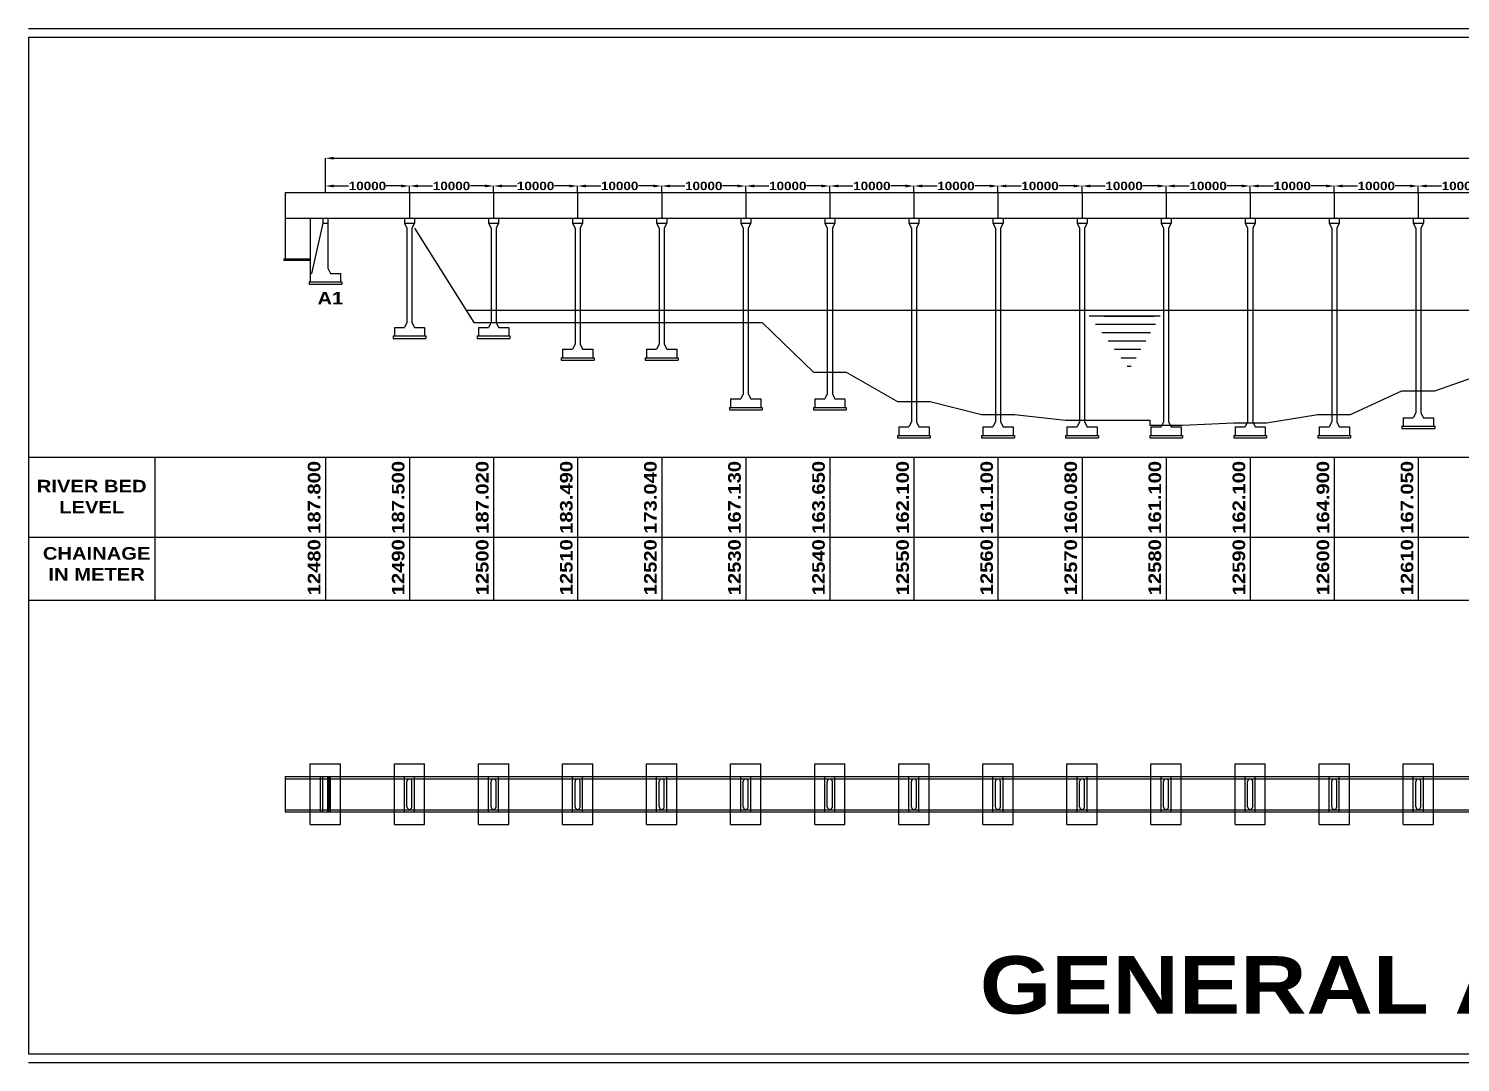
# Model space of a CAD drawing. Header units: millimetres. Extents: x -76149 to 486951, y -100118 to 22889.
# Drawn here: x -76149 to 94151, y -100118 to 22889 of the extents above; entities that cross this region are included whole.
import ezdxf

# ---------------------------------------------------------------- set-up
doc = ezdxf.new("R2010")
doc.units = ezdxf.units.MM
doc.linetypes.add('ACAD_ISO02W100', pattern=[15, 12, -3])
doc.styles.get("Standard").update_dxf_attribs({"font": 'ARIBLK.TTF'})
doc.dimstyles.new('ISO-25', dxfattribs={"dimtxt": 1000, "dimasz": 1000, "dimexe": 1.25, "dimexo": 0.625, "dimtad": 0, "dimtxsty": 'Standard', "dimcen": 75, "dimadec": 0, "dimazin": 0, "dimtfac": 1, "dimtmove": 0, "dimatfit": 2, "dimfxl": 0, "dimarcsym": 0})

# ---------------------------------------------------------------- blocks, each defined once
blk = doc.blocks.new('*D1')
at = {"color": 0, "lineweight": -2}
for p, q in [((-40849, 3390), (-40849, 4165)), ((-39849, 4164), (-38094, 4164)), ((-31849, 4164), (-33605, 4164)), ((-30849, 3390), (-30849, 4165))]:
    blk.add_line(p, q, dxfattribs=at)
at = {"color": 0}
for points in [[(-39849, 4331), (-39849, 3998), (-40849, 4164)], [(-31849, 4331), (-31849, 3998), (-30849, 4164)]]:
    blk.add_solid(points, dxfattribs=at)
at = {"layer": 'Defpoints', "color": 0}
for p in [(-30849, 4164), (-40849, 3389), (-30849, 3389)]:
    blk.add_point(p, dxfattribs=at)
at = {"color": 0, "insert": (-35849, 4164), "char_height": 1000, "attachment_point": 5}
blk.add_mtext('10000', dxfattribs=at)
blk = doc.blocks.new('*D2')
at = {"color": 0, "lineweight": -2}
for p, q in [((-30849, 3390), (-30849, 4165)), ((-29849, 4164), (-28094, 4164)), ((-21849, 4164), (-23605, 4164)), ((-20849, 3390), (-20849, 4165))]:
    blk.add_line(p, q, dxfattribs=at)
at = {"color": 0}
for points in [[(-29849, 4331), (-29849, 3998), (-30849, 4164)], [(-21849, 4331), (-21849, 3998), (-20849, 4164)]]:
    blk.add_solid(points, dxfattribs=at)
at = {"layer": 'Defpoints', "color": 0}
for p in [(-20849, 4164), (-30849, 3389), (-20849, 3389)]:
    blk.add_point(p, dxfattribs=at)
at = {"color": 0, "insert": (-25849, 4164), "char_height": 1000, "attachment_point": 5}
blk.add_mtext('10000', dxfattribs=at)
blk = doc.blocks.new('*D3')
at = {"color": 0, "lineweight": -2}
for p, q in [((-20849, 3390), (-20849, 4165)), ((-19849, 4164), (-18094, 4164)), ((-11849, 4164), (-13605, 4164)), ((-10849, 3390), (-10849, 4165))]:
    blk.add_line(p, q, dxfattribs=at)
at = {"color": 0}
for points in [[(-19849, 4331), (-19849, 3998), (-20849, 4164)], [(-11849, 4331), (-11849, 3998), (-10849, 4164)]]:
    blk.add_solid(points, dxfattribs=at)
at = {"layer": 'Defpoints', "color": 0}
for p in [(-10849, 4164), (-20849, 3389), (-10849, 3389)]:
    blk.add_point(p, dxfattribs=at)
at = {"color": 0, "insert": (-15849, 4164), "char_height": 1000, "attachment_point": 5}
blk.add_mtext('10000', dxfattribs=at)
blk = doc.blocks.new('*D4')
at = {"color": 0, "lineweight": -2}
for p, q in [((-10849, 3390), (-10849, 4165)), ((-9849, 4164), (-8094, 4164)), ((-1849, 4164), (-3605, 4164)), ((-849, 3390), (-849, 4165))]:
    blk.add_line(p, q, dxfattribs=at)
at = {"color": 0}
for points in [[(-9849, 4331), (-9849, 3998), (-10849, 4164)], [(-1849, 4331), (-1849, 3998), (-849, 4164)]]:
    blk.add_solid(points, dxfattribs=at)
at = {"layer": 'Defpoints', "color": 0}
for p in [(-849, 4164), (-10849, 3389), (-849, 3389)]:
    blk.add_point(p, dxfattribs=at)
at = {"color": 0, "insert": (-5849, 4164), "char_height": 1000, "attachment_point": 5}
blk.add_mtext('10000', dxfattribs=at)
blk = doc.blocks.new('*D5')
at = {"color": 0, "lineweight": -2}
for p, q in [((-849, 3390), (-849, 4165)), ((151, 4164), (1906, 4164)), ((8151, 4164), (6395, 4164)), ((9151, 3390), (9151, 4165))]:
    blk.add_line(p, q, dxfattribs=at)
at = {"color": 0}
for points in [[(151, 4331), (151, 3998), (-849, 4164)], [(8151, 4331), (8151, 3998), (9151, 4164)]]:
    blk.add_solid(points, dxfattribs=at)
at = {"layer": 'Defpoints', "color": 0}
for p in [(9151, 4164), (-849, 3389), (9151, 3389)]:
    blk.add_point(p, dxfattribs=at)
at = {"color": 0, "insert": (4151, 4164), "char_height": 1000, "attachment_point": 5}
blk.add_mtext('10000', dxfattribs=at)
blk = doc.blocks.new('*D6')
at = {"color": 0, "lineweight": -2}
for p, q in [((9151, 3390), (9151, 4165)), ((10151, 4164), (11906, 4164)), ((18151, 4164), (16395, 4164)), ((19151, 3390), (19151, 4165))]:
    blk.add_line(p, q, dxfattribs=at)
at = {"color": 0}
for points in [[(10151, 4331), (10151, 3998), (9151, 4164)], [(18151, 4331), (18151, 3998), (19151, 4164)]]:
    blk.add_solid(points, dxfattribs=at)
at = {"layer": 'Defpoints', "color": 0}
for p in [(19151, 4164), (9151, 3389), (19151, 3389)]:
    blk.add_point(p, dxfattribs=at)
at = {"color": 0, "insert": (14151, 4164), "char_height": 1000, "attachment_point": 5}
blk.add_mtext('10000', dxfattribs=at)
blk = doc.blocks.new('*D7')
at = {"color": 0, "lineweight": -2}
for p, q in [((19151, 3390), (19151, 4165)), ((20151, 4164), (21906, 4164)), ((28151, 4164), (26395, 4164)), ((29151, 3390), (29151, 4165))]:
    blk.add_line(p, q, dxfattribs=at)
at = {"color": 0}
for points in [[(20151, 4331), (20151, 3998), (19151, 4164)], [(28151, 4331), (28151, 3998), (29151, 4164)]]:
    blk.add_solid(points, dxfattribs=at)
at = {"layer": 'Defpoints', "color": 0}
for p in [(29151, 4164), (19151, 3389), (29151, 3389)]:
    blk.add_point(p, dxfattribs=at)
at = {"color": 0, "insert": (24151, 4164), "char_height": 1000, "attachment_point": 5}
blk.add_mtext('10000', dxfattribs=at)
blk = doc.blocks.new('*D8')
at = {"color": 0, "lineweight": -2}
for p, q in [((29151, 3390), (29151, 4165)), ((30151, 4164), (31906, 4164)), ((38151, 4164), (36395, 4164)), ((39151, 3390), (39151, 4165))]:
    blk.add_line(p, q, dxfattribs=at)
at = {"color": 0}
for points in [[(30151, 4331), (30151, 3998), (29151, 4164)], [(38151, 4331), (38151, 3998), (39151, 4164)]]:
    blk.add_solid(points, dxfattribs=at)
at = {"layer": 'Defpoints', "color": 0}
for p in [(39151, 4164), (29151, 3389), (39151, 3389)]:
    blk.add_point(p, dxfattribs=at)
at = {"color": 0, "insert": (34151, 4164), "char_height": 1000, "attachment_point": 5}
blk.add_mtext('10000', dxfattribs=at)
blk = doc.blocks.new('*D9')
at = {"color": 0, "lineweight": -2}
for p, q in [((39151, 3390), (39151, 4165)), ((40151, 4164), (41906, 4164)), ((48151, 4164), (46395, 4164)), ((49151, 3390), (49151, 4165))]:
    blk.add_line(p, q, dxfattribs=at)
at = {"color": 0}
for points in [[(40151, 4331), (40151, 3998), (39151, 4164)], [(48151, 4331), (48151, 3998), (49151, 4164)]]:
    blk.add_solid(points, dxfattribs=at)
at = {"layer": 'Defpoints', "color": 0}
for p in [(49151, 4164), (39151, 3389), (49151, 3389)]:
    blk.add_point(p, dxfattribs=at)
at = {"color": 0, "insert": (44151, 4164), "char_height": 1000, "attachment_point": 5}
blk.add_mtext('10000', dxfattribs=at)
blk = doc.blocks.new('*D10')
at = {"color": 0, "lineweight": -2}
for p, q in [((49151, 3390), (49151, 4165)), ((50151, 4164), (51906, 4164)), ((58151, 4164), (56395, 4164)), ((59151, 3390), (59151, 4165))]:
    blk.add_line(p, q, dxfattribs=at)
at = {"color": 0}
for points in [[(50151, 4331), (50151, 3998), (49151, 4164)], [(58151, 4331), (58151, 3998), (59151, 4164)]]:
    blk.add_solid(points, dxfattribs=at)
at = {"layer": 'Defpoints', "color": 0}
for p in [(59151, 4164), (49151, 3389), (59151, 3389)]:
    blk.add_point(p, dxfattribs=at)
at = {"color": 0, "insert": (54151, 4164), "char_height": 1000, "attachment_point": 5}
blk.add_mtext('10000', dxfattribs=at)
blk = doc.blocks.new('*D11')
at = {"color": 0, "lineweight": -2}
for p, q in [((59151, 3390), (59151, 4165)), ((60151, 4164), (61906, 4164)), ((68151, 4164), (66395, 4164)), ((69151, 3390), (69151, 4165))]:
    blk.add_line(p, q, dxfattribs=at)
at = {"color": 0}
for points in [[(60151, 4331), (60151, 3998), (59151, 4164)], [(68151, 4331), (68151, 3998), (69151, 4164)]]:
    blk.add_solid(points, dxfattribs=at)
at = {"layer": 'Defpoints', "color": 0}
for p in [(69151, 4164), (59151, 3389), (69151, 3389)]:
    blk.add_point(p, dxfattribs=at)
at = {"color": 0, "insert": (64151, 4164), "char_height": 1000, "attachment_point": 5}
blk.add_mtext('10000', dxfattribs=at)
blk = doc.blocks.new('*D12')
at = {"color": 0, "lineweight": -2}
for p, q in [((69151, 3390), (69151, 4165)), ((70151, 4164), (71906, 4164)), ((78151, 4164), (76395, 4164)), ((79151, 3390), (79151, 4165))]:
    blk.add_line(p, q, dxfattribs=at)
at = {"color": 0}
for points in [[(70151, 4331), (70151, 3998), (69151, 4164)], [(78151, 4331), (78151, 3998), (79151, 4164)]]:
    blk.add_solid(points, dxfattribs=at)
at = {"layer": 'Defpoints', "color": 0}
for p in [(79151, 4164), (69151, 3389), (79151, 3389)]:
    blk.add_point(p, dxfattribs=at)
at = {"color": 0, "insert": (74151, 4164), "char_height": 1000, "attachment_point": 5}
blk.add_mtext('10000', dxfattribs=at)
blk = doc.blocks.new('*D13')
at = {"color": 0, "lineweight": -2}
for p, q in [((79151, 3390), (79151, 4165)), ((80151, 4164), (81906, 4164)), ((88151, 4164), (86395, 4164)), ((89151, 3390), (89151, 4165))]:
    blk.add_line(p, q, dxfattribs=at)
at = {"color": 0}
for points in [[(80151, 4331), (80151, 3998), (79151, 4164)], [(88151, 4331), (88151, 3998), (89151, 4164)]]:
    blk.add_solid(points, dxfattribs=at)
at = {"layer": 'Defpoints', "color": 0}
for p in [(89151, 4164), (79151, 3389), (89151, 3389)]:
    blk.add_point(p, dxfattribs=at)
at = {"color": 0, "insert": (84151, 4164), "char_height": 1000, "attachment_point": 5}
blk.add_mtext('10000', dxfattribs=at)
blk = doc.blocks.new('*D14')
at = {"color": 0, "lineweight": -2}
for p, q in [((89151, 3390), (89151, 4165)), ((90151, 4164), (91906, 4164)), ((98151, 4164), (96395, 4164)), ((99151, 3390), (99151, 4165))]:
    blk.add_line(p, q, dxfattribs=at)
at = {"color": 0}
for points in [[(90151, 4331), (90151, 3998), (89151, 4164)], [(98151, 4331), (98151, 3998), (99151, 4164)]]:
    blk.add_solid(points, dxfattribs=at)
at = {"layer": 'Defpoints', "color": 0}
for p in [(99151, 4164), (89151, 3389), (99151, 3389)]:
    blk.add_point(p, dxfattribs=at)
at = {"color": 0, "insert": (94151, 4164), "char_height": 1000, "attachment_point": 5}
blk.add_mtext('10000', dxfattribs=at)
blk = doc.blocks.new('*D55')
at = {"color": 0, "lineweight": -2}
for p, q in [((-40849, 4165), (-40849, 7468)), ((-39849, 7467), (202809, 7467)), ((478151, 7467), (235493, 7467)), ((479151, 4165), (479151, 7468))]:
    blk.add_line(p, q, dxfattribs=at)
at = {"color": 0}
for points in [[(-39849, 7634), (-39849, 7300), (-40849, 7467)], [(478151, 7634), (478151, 7300), (479151, 7467)]]:
    blk.add_solid(points, dxfattribs=at)
at = {"layer": 'Defpoints', "color": 0}
for p in [(-40849, 7467), (-40849, 4164), (479151, 4164)]:
    blk.add_point(p, dxfattribs=at)
at = {"color": 0, "insert": (219151, 7467), "char_height": 1000, "attachment_point": 5}
blk.add_mtext('52 SPANS OF 10000 MM EACH = 52000 MM', dxfattribs=at)

msp = doc.modelspace()

# ---------------------------------------------------------------- linework, layer by layer
for p, q in [((-76149.128, 22889.045), (486950.872, 22889.045)), ((-76149.128, 21889.045), (-76149.128, -99117.936)), ((-76149.128, 21889.045), (486950.872, 21889.045)), ((-45649.128, 3389.045), (69150.872, 3389.045)), ((-45649.128, 3389.045), (-45649.128, -4510.955)), ((-30849.128, 3389.045), (-30849.128, 339.045)), ((-20849.128, 3389.045), (-20849.128, 339.045)), ((-10849.128, 3389.045), (-10849.128, 339.045)), ((-849.128, 3389.045), (-849.128, 339.045)), ((6600.872, 3389.045), (11700.872, 3389.045)), ((9150.872, 3389.045), (9150.872, 339.045)), ((16600.872, 3389.045), (21700.872, 3389.045)), ((19150.872, 3389.045), (19150.872, 339.045)), ((26600.872, 3389.045), (31700.872, 3389.045)), ((29150.872, 3389.045), (29150.872, 339.045)), ((36600.872, 3389.045), (41700.872, 3389.045)), ((39150.872, 3389.045), (39150.872, 339.045)), ((46600.872, 3389.045), (51700.872, 3389.045)), ((49150.872, 3389.045), (49150.872, 339.045)), ((56600.872, 3389.045), (61700.872, 3389.045)), ((59150.872, 3389.045), (59150.872, 339.045)), ((66600.872, 3389.045), (99150.872, 3389.045)), ((69150.872, 3389.045), (69150.872, 339.045)), ((76600.872, 3389.045), (81700.872, 3389.045)), ((79150.872, 3389.045), (79150.872, 339.045)), ((86600.872, 3389.045), (91700.872, 3389.045)), ((89150.872, 3389.045), (89150.872, 339.045)), ((-45649.128, 339.045), (69150.872, 339.045)), ((-42649.128, 339.045), (-42649.128, -7232.633)), ((-41149.128, 339.045), (-41149.128, -260.955)), ((-40549.128, 339.045), (-40549.128, -5632.633)), ((-31449.128, 339.045), (-31449.128, -260.955)), ((-30249.128, 339.045), (-30249.128, -260.955)), ((-21449.128, 339.045), (-21449.128, -260.955)), ((-20249.128, 339.045), (-20249.128, -260.955)), ((-11449.128, 339.045), (-11449.128, -260.955)), ((-10249.128, 339.045), (-10249.128, -260.955)), ((-1449.128, 339.045), (-1449.128, -260.955)), ((-249.128, 339.045), (-249.128, -260.955)), ((6600.872, 339.045), (11700.872, 339.045)), ((8550.872, 339.045), (8550.872, -260.955)), ((9750.872, 339.045), (9750.872, -260.955)), ((16600.872, 339.045), (21700.872, 339.045)), ((18550.872, 339.045), (18550.872, -260.955)), ((19750.872, 339.045), (19750.872, -260.955)), ((26600.872, 339.045), (31700.872, 339.045)), ((28550.872, 339.045), (28550.872, -260.955)), ((29750.872, 339.045), (29750.872, -260.955)), ((36600.872, 339.045), (41700.872, 339.045)), ((38550.872, 339.045), (38550.872, -260.955)), ((39750.872, 339.045), (39750.872, -260.955)), ((46600.872, 339.045), (51700.872, 339.045)), ((48550.872, 339.045), (48550.872, -260.955)), ((49750.872, 339.045), (49750.872, -260.955)), ((56600.872, 339.045), (61700.872, 339.045)), ((58550.872, 339.045), (58550.872, -260.955)), ((59750.872, 339.045), (59750.872, -260.955)), ((66600.872, 339.045), (99150.872, 339.045)), ((68550.872, 339.045), (68550.872, -260.955)), ((69750.872, 339.045), (69750.872, -260.955)), ((76600.872, 339.045), (81700.872, 339.045)), ((78550.872, 339.045), (78550.872, -260.955)), ((79750.872, 339.045), (79750.872, -260.955)), ((86600.872, 339.045), (91700.872, 339.045)), ((88550.872, 339.045), (88550.872, -260.955)), ((89750.872, 339.045), (89750.872, -260.955)), ((-41149.128, -260.955), (-42499.128, -6232.633)), ((-41149.128, -260.955), (-40549.128, -260.955)), ((-31449.128, -260.955), (-30249.128, -260.955)), ((-31449.128, -260.955), (-31149.128, -860.955)), ((-31149.128, -860.955), (-31149.128, -12070.955)), ((-30249.128, -260.955), (-30549.128, -860.955)), ((-30549.128, -860.955), (-30549.128, -12070.955)), ((-30249.128, -860.955), (-23177.621, -12070.955)), ((-21449.128, -260.955), (-21149.128, -860.955)), ((-21449.128, -260.955), (-20249.128, -260.955)), ((-21149.128, -860.955), (-21149.128, -12070.955)), ((-20249.128, -260.955), (-20549.128, -860.955)), ((-20549.128, -860.955), (-20549.128, -12070.955)), ((-11449.128, -260.955), (-10249.128, -260.955)), ((-11449.128, -260.955), (-11149.128, -860.955)), ((-11149.128, -860.955), (-11149.128, -14670.955)), ((-10249.128, -260.955), (-10549.128, -860.955)), ((-10549.128, -860.955), (-10549.128, -14670.955)), ((-1449.128, -260.955), (-249.128, -260.955)), ((-1449.128, -260.955), (-1149.128, -860.955)), ((-1149.128, -860.955), (-1149.128, -14670.955)), ((-249.128, -260.955), (-549.128, -860.955)), ((-549.128, -860.955), (-549.128, -14670.955)), ((8550.872, -260.955), (8850.872, -860.955)), ((8550.872, -260.955), (9750.872, -260.955)), ((8850.872, -860.955), (8850.872, -20580.955)), ((9750.872, -260.955), (9450.872, -860.955)), ((9450.872, -860.955), (9450.872, -20580.955)), ((18550.872, -260.955), (19750.872, -260.955)), ((18550.872, -260.955), (18850.872, -860.955)), ((18850.872, -860.955), (18850.872, -20580.955)), ((19750.872, -260.955), (19450.872, -860.955)), ((19450.872, -860.955), (19450.872, -20580.955)), ((28550.872, -260.955), (29750.872, -260.955)), ((28550.872, -260.955), (28850.872, -860.955)), ((28850.872, -860.955), (28850.872, -23910.955)), ((29750.872, -260.955), (29450.872, -860.955)), ((29450.872, -860.955), (29450.872, -23910.955)), ((38550.872, -260.955), (39750.872, -260.955)), ((38550.872, -260.955), (38850.872, -860.955)), ((38850.872, -860.955), (38850.872, -23910.955)), ((39750.872, -260.955), (39450.872, -860.955)), ((39450.872, -860.955), (39450.872, -23910.955)), ((48550.872, -260.955), (49750.872, -260.955)), ((48550.872, -260.955), (48850.872, -860.955)), ((48850.872, -860.955), (48850.872, -23910.955)), ((49750.872, -260.955), (49450.872, -860.955)), ((49450.872, -860.955), (49450.872, -23910.955)), ((58550.872, -260.955), (59750.872, -260.955)), ((58550.872, -260.955), (58850.872, -860.955)), ((58850.872, -860.955), (58850.872, -23910.955)), ((59750.872, -260.955), (59450.872, -860.955)), ((59450.872, -860.955), (59450.872, -23910.955)), ((68550.872, -260.955), (69750.872, -260.955)), ((68550.872, -260.955), (68850.872, -860.955)), ((68850.872, -860.955), (68850.872, -23910.955)), ((69750.872, -260.955), (69450.872, -860.955)), ((69450.872, -860.955), (69450.872, -23910.955)), ((78550.872, -260.955), (79750.872, -260.955)), ((78550.872, -260.955), (78850.872, -860.955)), ((78850.872, -860.955), (78850.872, -23910.955)), ((79750.872, -260.955), (79450.872, -860.955)), ((79450.872, -860.955), (79450.872, -23910.955)), ((88550.872, -260.955), (89750.872, -260.955)), ((88550.872, -260.955), (88850.872, -860.955)), ((88850.872, -860.955), (88850.872, -22810.955)), ((89750.872, -260.955), (89450.872, -860.955)), ((89450.872, -860.955), (89450.872, -22810.955)), ((-45799.128, -4510.955), (-42649.128, -4510.955)), ((-45799.128, -4510.955), (-45799.128, -4660.955)), ((-45799.128, -4660.955), (-42649.128, -4660.955)), ((-42649.128, -6232.633), (-42499.128, -6232.633)), ((-40549.128, -5632.633), (-40249.128, -6232.633)), ((-40249.128, -6232.633), (-39049.128, -6232.633)), ((-39049.128, -6232.633), (-39049.128, -7232.633)), ((-42799.128, -7232.633), (-38899.128, -7232.633)), ((-42799.128, -7232.633), (-42799.128, -7532.633)), ((-42799.128, -7532.633), (-38899.128, -7532.633)), ((-38899.128, -7232.633), (-38899.128, -7532.633)), ((-24098.62, -10610.955), (317200.872, -10610.955)), ((-24098.62, -10610.955), (54781.413, -10610.955)), ((51735.439, -11310.16), (57721.132, -11310.16)), ((-32649.128, -12670.955), (-31449.128, -12670.955)), ((-32649.128, -12670.955), (-32649.128, -13670.955)), ((-31149.128, -12070.955), (-31449.128, -12670.955)), ((-30549.128, -12070.955), (-30249.128, -12670.955)), ((-30249.128, -12670.955), (-29049.128, -12670.955)), ((-29049.128, -12670.955), (-29049.128, -13670.955)), ((-23177.621, -12070.955), (11100.872, -12070.955)), ((-23177.621, -12070.955), (-8899.128, -12070.955)), ((-22649.128, -12670.955), (-22649.128, -13670.955)), ((-22649.128, -12670.955), (-21449.128, -12670.955)), ((-21149.128, -12070.955), (-21449.128, -12670.955)), ((-20549.128, -12070.955), (-20249.128, -12670.955)), ((-20249.128, -12670.955), (-19049.128, -12670.955)), ((-19049.128, -12670.955), (-19049.128, -13670.955)), ((11100.872, -12070.955), (17200.872, -17980.955)), ((-32799.128, -13670.955), (-32799.128, -13970.955)), ((-32799.128, -13670.955), (-28899.128, -13670.955)), ((-32799.128, -13970.955), (-28899.128, -13970.955)), ((-28899.128, -13670.955), (-28899.128, -13970.955)), ((-22799.128, -13670.955), (-18899.128, -13670.955)), ((-22799.128, -13670.955), (-22799.128, -13970.955)), ((-22799.128, -13970.955), (-18899.128, -13970.955)), ((-18899.128, -13670.955), (-18899.128, -13970.955)), ((-12649.128, -15270.955), (-12649.128, -16270.955)), ((-12649.128, -15270.955), (-11449.128, -15270.955)), ((-11149.128, -14670.955), (-11449.128, -15270.955)), ((-10549.128, -14670.955), (-10249.128, -15270.955)), ((-10249.128, -15270.955), (-9049.128, -15270.955)), ((-9049.128, -15270.955), (-9049.128, -16270.955)), ((-2649.128, -15270.955), (-2649.128, -16270.955)), ((-2649.128, -15270.955), (-1449.128, -15270.955)), ((-1149.128, -14670.955), (-1449.128, -15270.955)), ((-549.128, -14670.955), (-249.128, -15270.955)), ((-249.128, -15270.955), (950.872, -15270.955)), ((950.872, -15270.955), (950.872, -16270.955)), ((-12799.128, -16270.955), (-12799.128, -16570.955)), ((-12799.128, -16270.955), (-8899.128, -16270.955)), ((-12799.128, -16570.955), (-8899.128, -16570.955)), ((-8899.128, -16270.955), (-8899.128, -16570.955)), ((-2799.128, -16270.955), (-2799.128, -16570.955)), ((-2799.128, -16270.955), (1100.872, -16270.955)), ((-2799.128, -16570.955), (1100.872, -16570.955)), ((1100.872, -16270.955), (1100.872, -16570.955)), ((17200.872, -17980.955), (21100.872, -17980.955)), ((21100.872, -17980.955), (27200.872, -21460.955)), ((91100.872, -20210.955), (97200.872, -18060.955)), ((81100.872, -23010.955), (87200.872, -20210.955)), ((87200.872, -20210.955), (91100.872, -20210.955)), ((7350.872, -21180.955), (7350.872, -22180.955)), ((7350.872, -21180.955), (8550.872, -21180.955)), ((8850.872, -20580.955), (8550.872, -21180.955)), ((9450.872, -20580.955), (9750.872, -21180.955)), ((9750.872, -21180.955), (10950.872, -21180.955)), ((10950.872, -21180.955), (10950.872, -22180.955)), ((17350.872, -21180.955), (18550.872, -21180.955)), ((17350.872, -21180.955), (17350.872, -22180.955)), ((18850.872, -20580.955), (18550.872, -21180.955)), ((19450.872, -20580.955), (19750.872, -21180.955)), ((19750.872, -21180.955), (20950.872, -21180.955)), ((20950.872, -21180.955), (20950.872, -22180.955)), ((27200.872, -21460.955), (31100.872, -21460.955)), ((31100.872, -21460.955), (37200.872, -23010.955)), ((7200.872, -22180.955), (7200.872, -22480.955)), ((7200.872, -22180.955), (11100.872, -22180.955)), ((7200.872, -22480.955), (11100.872, -22480.955)), ((11100.872, -22180.955), (11100.872, -22480.955)), ((17200.872, -22180.955), (21100.872, -22180.955)), ((17200.872, -22180.955), (17200.872, -22480.955)), ((17200.872, -22480.955), (21100.872, -22480.955)), ((21100.872, -22180.955), (21100.872, -22480.955)), ((37200.872, -23010.955), (41100.872, -23010.955)), ((37200.872, -23010.955), (41100.872, -23010.955)), ((41100.872, -23010.955), (47200.872, -23710.955)), ((47200.872, -23710.955), (51100.872, -23710.955)), ((47200.872, -23710.955), (51100.872, -23710.955)), ((51100.872, -23710.955), (57200.872, -23710.955)), ((57200.872, -23710.955), (57200.872, -24310.955)), ((71100.872, -24010.955), (77200.872, -23010.955)), ((77200.872, -23010.955), (81100.872, -23010.955)), ((87350.872, -23410.955), (87350.872, -24410.955)), ((87350.872, -23410.955), (88550.872, -23410.955)), ((88850.872, -22810.955), (88550.872, -23410.955)), ((89450.872, -22810.955), (89750.872, -23410.955)), ((89750.872, -23410.955), (90950.872, -23410.955)), ((90950.872, -23410.955), (90950.872, -24410.955)), ((27200.872, -25510.955), (31100.872, -25510.955)), ((27200.872, -25510.955), (27200.872, -25810.955)), ((27350.872, -24510.955), (27350.872, -25510.955)), ((27350.872, -24510.955), (28550.872, -24510.955)), ((28850.872, -23910.955), (28550.872, -24510.955)), ((29450.872, -23910.955), (29750.872, -24510.955)), ((29750.872, -24510.955), (30950.872, -24510.955)), ((30950.872, -24510.955), (30950.872, -25510.955)), ((31100.872, -25510.955), (31100.872, -25810.955)), ((37200.872, -25510.955), (41100.872, -25510.955)), ((37200.872, -25510.955), (37200.872, -25810.955)), ((37350.872, -24510.955), (37350.872, -25510.955)), ((37350.872, -24510.955), (38550.872, -24510.955)), ((38850.872, -23910.955), (38550.872, -24510.955)), ((39450.872, -23910.955), (39750.872, -24510.955)), ((39750.872, -24510.955), (40950.872, -24510.955)), ((40950.872, -24510.955), (40950.872, -25510.955)), ((41100.872, -25510.955), (41100.872, -25810.955)), ((47200.872, -25510.955), (51100.872, -25510.955)), ((47200.872, -25510.955), (47200.872, -25810.955)), ((47350.872, -24510.955), (47350.872, -25510.955)), ((47350.872, -24510.955), (48550.872, -24510.955)), ((48850.872, -23910.955), (48550.872, -24510.955)), ((49450.872, -23910.955), (49750.872, -24510.955)), ((49750.872, -24510.955), (50950.872, -24510.955)), ((50950.872, -24510.955), (50950.872, -25510.955)), ((51100.872, -25510.955), (51100.872, -25810.955)), ((57200.872, -24310.955), (61100.872, -24310.955)), ((57200.872, -25510.955), (61100.872, -25510.955)), ((57200.872, -25510.955), (57200.872, -25810.955)), ((57350.872, -24510.955), (57350.872, -25510.955)), ((57350.872, -24510.955), (58550.872, -24510.955)), ((58850.872, -23910.955), (58550.872, -24510.955)), ((59450.872, -23910.955), (59750.872, -24510.955)), ((59750.872, -24510.955), (60950.872, -24510.955)), ((60950.872, -24510.955), (60950.872, -25510.955)), ((61100.872, -24310.955), (67200.872, -24010.955)), ((61100.872, -25510.955), (61100.872, -25810.955)), ((67200.872, -24010.955), (71100.872, -24010.955)), ((67200.872, -25510.955), (71100.872, -25510.955)), ((67200.872, -25510.955), (67200.872, -25810.955)), ((67350.872, -24510.955), (67350.872, -25510.955)), ((67350.872, -24510.955), (68550.872, -24510.955)), ((68850.872, -23910.955), (68550.872, -24510.955)), ((69450.872, -23910.955), (69750.872, -24510.955)), ((69750.872, -24510.955), (70950.872, -24510.955)), ((70950.872, -24510.955), (70950.872, -25510.955)), ((71100.872, -25510.955), (71100.872, -25810.955)), ((77200.872, -25510.955), (81100.872, -25510.955)), ((77200.872, -25510.955), (77200.872, -25810.955)), ((77350.872, -24510.955), (77350.872, -25510.955)), ((77350.872, -24510.955), (78550.872, -24510.955)), ((78850.872, -23910.955), (78550.872, -24510.955)), ((79450.872, -23910.955), (79750.872, -24510.955)), ((79750.872, -24510.955), (80950.872, -24510.955)), ((80950.872, -24510.955), (80950.872, -25510.955)), ((81100.872, -25510.955), (81100.872, -25810.955)), ((87200.872, -24410.955), (91100.872, -24410.955)), ((87200.872, -24410.955), (87200.872, -24710.955)), ((87200.872, -24710.955), (91100.872, -24710.955)), ((91100.872, -24410.955), (91100.872, -24710.955)), ((27200.872, -25810.955), (31100.872, -25810.955)), ((37200.872, -25810.955), (41100.872, -25810.955)), ((47200.872, -25810.955), (51100.872, -25810.955)), ((57200.872, -25810.955), (61100.872, -25810.955)), ((67200.872, -25810.955), (71100.872, -25810.955)), ((77200.872, -25810.955), (81100.872, -25810.955)), ((-76149.128, -28110.955), (483950.872, -28110.955)), ((-61149.128, -28110.955), (-61149.128, -45110.955)), ((-40849.128, -28110.955), (-40849.128, -45110.955)), ((-30849.128, -28110.955), (-30849.128, -45110.955)), ((-20849.128, -28110.955), (-20849.128, -45110.955)), ((-10849.128, -28110.955), (-10849.128, -45110.955)), ((-849.128, -28110.955), (-849.128, -45110.955)), ((9150.872, -28110.955), (9150.872, -45110.955)), ((19150.872, -28110.955), (19150.872, -45110.955)), ((29150.872, -28110.955), (29150.872, -45110.955)), ((39150.872, -28110.955), (39150.872, -45110.955)), ((49150.872, -28110.955), (49150.872, -45110.955)), ((59150.872, -28110.955), (59150.872, -45110.955)), ((69150.872, -28110.955), (69150.872, -45110.955)), ((79150.872, -28110.955), (79150.872, -45110.955)), ((89150.872, -28110.955), (89150.872, -45110.955)), ((-76149.128, -37610.955), (483950.872, -37610.955)), ((-76149.128, -45110.955), (483950.872, -45110.955)), ((-42649.128, -71810.955), (-42649.128, -64610.955)), ((-42649.128, -64610.955), (-39049.128, -64610.955)), ((-39049.128, -71810.955), (-39049.128, -64610.955)), ((-32649.128, -71810.955), (-32649.128, -64610.955)), ((-32649.128, -64610.955), (-29049.128, -64610.955)), ((-29049.128, -71810.955), (-29049.128, -64610.955)), ((-22649.128, -71810.955), (-22649.128, -64610.955)), ((-22649.128, -64610.955), (-19049.128, -64610.955)), ((-19049.128, -71810.955), (-19049.128, -64610.955)), ((-12649.128, -71810.955), (-12649.128, -64610.955)), ((-12649.128, -64610.955), (-9049.128, -64610.955)), ((-9049.128, -71810.955), (-9049.128, -64610.955)), ((-2649.128, -71810.955), (-2649.128, -64610.955)), ((-2649.128, -64610.955), (950.872, -64610.955)), ((950.872, -71810.955), (950.872, -64610.955)), ((7350.872, -71810.955), (7350.872, -64610.955)), ((7350.872, -64610.955), (10950.872, -64610.955)), ((10950.872, -71810.955), (10950.872, -64610.955)), ((17350.872, -71810.955), (17350.872, -64610.955)), ((17350.872, -64610.955), (20950.872, -64610.955)), ((20950.872, -71810.955), (20950.872, -64610.955)), ((27350.872, -71810.955), (27350.872, -64610.955)), ((27350.872, -64610.955), (30950.872, -64610.955)), ((30950.872, -71810.955), (30950.872, -64610.955)), ((37350.872, -71810.955), (37350.872, -64610.955)), ((37350.872, -64610.955), (40950.872, -64610.955)), ((40950.872, -71810.955), (40950.872, -64610.955)), ((47350.872, -71810.955), (47350.872, -64610.955)), ((47350.872, -64610.955), (50950.872, -64610.955)), ((50950.872, -71810.955), (50950.872, -64610.955)), ((57350.872, -71810.955), (57350.872, -64610.955)), ((57350.872, -64610.955), (60950.872, -64610.955)), ((60950.872, -71810.955), (60950.872, -64610.955)), ((67350.872, -71810.955), (67350.872, -64610.955)), ((67350.872, -64610.955), (70950.872, -64610.955)), ((70950.872, -71810.955), (70950.872, -64610.955)), ((77350.872, -71810.955), (77350.872, -64610.955)), ((77350.872, -64610.955), (80950.872, -64610.955)), ((80950.872, -71810.955), (80950.872, -64610.955)), ((87350.872, -71810.955), (87350.872, -64610.955)), ((87350.872, -64610.955), (90950.872, -64610.955)), ((90950.872, -71810.955), (90950.872, -64610.955)), ((-45649.128, -66110.955), (-29049.128, -66110.955)), ((-45649.128, -66110.955), (-45649.128, -70310.955)), ((-45649.128, -66360.955), (-29049.128, -66360.955)), ((-41449.128, -70310.955), (-41449.128, -66110.955)), ((-41449.128, -66110.955), (-40249.128, -66110.955)), ((-41149.128, -70310.955), (-41149.128, -66110.955)), ((-40549.128, -70310.955), (-40549.128, -66110.955)), ((-40449.128, -70310.955), (-40449.128, -66110.955)), ((-40349.128, -70310.955), (-40349.128, -66110.955)), ((-40249.128, -70310.955), (-40249.128, -66110.955)), ((-32649.128, -66110.955), (-19049.128, -66110.955)), ((-32649.128, -66360.955), (-19049.128, -66360.955)), ((-31449.128, -70310.955), (-31449.128, -66110.955)), ((-31449.128, -66110.955), (-30249.128, -66110.955)), ((-30249.128, -70310.955), (-30249.128, -66110.955)), ((-22649.128, -66110.955), (-9049.128, -66110.955)), ((-22649.128, -66360.955), (-9049.128, -66360.955)), ((-21449.128, -70310.955), (-21449.128, -66110.955)), ((-21449.128, -66110.955), (-20249.128, -66110.955)), ((-20249.128, -70310.955), (-20249.128, -66110.955)), ((-12649.128, -66110.955), (950.872, -66110.955)), ((-12649.128, -66360.955), (950.872, -66360.955)), ((-11449.128, -70310.955), (-11449.128, -66110.955)), ((-11449.128, -66110.955), (-10249.128, -66110.955)), ((-10249.128, -70310.955), (-10249.128, -66110.955)), ((-2649.128, -66110.955), (10950.872, -66110.955)), ((-2649.128, -66360.955), (10950.872, -66360.955)), ((-1449.128, -70310.955), (-1449.128, -66110.955)), ((-1449.128, -66110.955), (-249.128, -66110.955)), ((-249.128, -70310.955), (-249.128, -66110.955)), ((7350.872, -66110.955), (20950.872, -66110.955)), ((7350.872, -66360.955), (20950.872, -66360.955)), ((8550.872, -70310.955), (8550.872, -66110.955)), ((8550.872, -66110.955), (9750.872, -66110.955)), ((9750.872, -70310.955), (9750.872, -66110.955)), ((17350.872, -66110.955), (30950.872, -66110.955)), ((17350.872, -66360.955), (30950.872, -66360.955)), ((18550.872, -70310.955), (18550.872, -66110.955)), ((18550.872, -66110.955), (19750.872, -66110.955)), ((19750.872, -70310.955), (19750.872, -66110.955)), ((27350.872, -66110.955), (40950.872, -66110.955)), ((27350.872, -66360.955), (40950.872, -66360.955)), ((28550.872, -70310.955), (28550.872, -66110.955)), ((28550.872, -66110.955), (29750.872, -66110.955)), ((29750.872, -70310.955), (29750.872, -66110.955)), ((37350.872, -66110.955), (50950.872, -66110.955)), ((37350.872, -66360.955), (50950.872, -66360.955)), ((38550.872, -70310.955), (38550.872, -66110.955)), ((38550.872, -66110.955), (39750.872, -66110.955)), ((39750.872, -70310.955), (39750.872, -66110.955)), ((47350.872, -66110.955), (60950.872, -66110.955)), ((47350.872, -66360.955), (60950.872, -66360.955)), ((48550.872, -70310.955), (48550.872, -66110.955)), ((48550.872, -66110.955), (49750.872, -66110.955)), ((49750.872, -70310.955), (49750.872, -66110.955)), ((57350.872, -66110.955), (70950.872, -66110.955)), ((57350.872, -66360.955), (70950.872, -66360.955)), ((58550.872, -70310.955), (58550.872, -66110.955)), ((58550.872, -66110.955), (59750.872, -66110.955)), ((59750.872, -70310.955), (59750.872, -66110.955)), ((67350.872, -66110.955), (80950.872, -66110.955)), ((67350.872, -66360.955), (80950.872, -66360.955)), ((68550.872, -70310.955), (68550.872, -66110.955)), ((68550.872, -66110.955), (69750.872, -66110.955)), ((69750.872, -70310.955), (69750.872, -66110.955)), ((77350.872, -66110.955), (90950.872, -66110.955)), ((77350.872, -66360.955), (90950.872, -66360.955)), ((78550.872, -70310.955), (78550.872, -66110.955)), ((78550.872, -66110.955), (79750.872, -66110.955)), ((79750.872, -70310.955), (79750.872, -66110.955)), ((87350.872, -66110.955), (100950.872, -66110.955)), ((87350.872, -66360.955), (100950.872, -66360.955)), ((88550.872, -70310.955), (88550.872, -66110.955)), ((88550.872, -66110.955), (89750.872, -66110.955)), ((89750.872, -70310.955), (89750.872, -66110.955)), ((-41149.128, -69710.955), (-41149.128, -66710.955)), ((-40549.128, -69710.955), (-40549.128, -66710.955)), ((-31149.128, -69710.955), (-31149.128, -66710.955)), ((-30549.128, -69710.955), (-30549.128, -66710.955)), ((-21149.128, -69710.955), (-21149.128, -66710.955)), ((-20549.128, -69710.955), (-20549.128, -66710.955)), ((-11149.128, -69710.955), (-11149.128, -66710.955)), ((-10549.128, -69710.955), (-10549.128, -66710.955)), ((-1149.128, -69710.955), (-1149.128, -66710.955)), ((-549.128, -69710.955), (-549.128, -66710.955)), ((8850.872, -69710.955), (8850.872, -66710.955)), ((9450.872, -69710.955), (9450.872, -66710.955)), ((18850.872, -69710.955), (18850.872, -66710.955)), ((19450.872, -69710.955), (19450.872, -66710.955)), ((28850.872, -69710.955), (28850.872, -66710.955)), ((29450.872, -69710.955), (29450.872, -66710.955)), ((38850.872, -69710.955), (38850.872, -66710.955)), ((39450.872, -69710.955), (39450.872, -66710.955)), ((48850.872, -69710.955), (48850.872, -66710.955)), ((49450.872, -69710.955), (49450.872, -66710.955)), ((58850.872, -69710.955), (58850.872, -66710.955)), ((59450.872, -69710.955), (59450.872, -66710.955)), ((68850.872, -69710.955), (68850.872, -66710.955)), ((69450.872, -69710.955), (69450.872, -66710.955)), ((78850.872, -69710.955), (78850.872, -66710.955)), ((79450.872, -69710.955), (79450.872, -66710.955)), ((88850.872, -69710.955), (88850.872, -66710.955)), ((89450.872, -69710.955), (89450.872, -66710.955)), ((-45649.128, -70060.955), (-29049.128, -70060.955)), ((-45649.128, -70310.955), (-29049.128, -70310.955)), ((-41449.128, -70310.955), (-40249.128, -70310.955)), ((-32649.128, -70060.955), (-19049.128, -70060.955)), ((-32649.128, -70310.955), (-19049.128, -70310.955)), ((-31449.128, -70310.955), (-30249.128, -70310.955)), ((-22649.128, -70060.955), (-9049.128, -70060.955)), ((-22649.128, -70310.955), (-9049.128, -70310.955)), ((-21449.128, -70310.955), (-20249.128, -70310.955)), ((-12649.128, -70060.955), (950.872, -70060.955)), ((-12649.128, -70310.955), (950.872, -70310.955)), ((-11449.128, -70310.955), (-10249.128, -70310.955)), ((-2649.128, -70060.955), (10950.872, -70060.955)), ((-2649.128, -70310.955), (10950.872, -70310.955)), ((-1449.128, -70310.955), (-249.128, -70310.955)), ((7350.872, -70060.955), (20950.872, -70060.955)), ((7350.872, -70310.955), (20950.872, -70310.955)), ((8550.872, -70310.955), (9750.872, -70310.955)), ((17350.872, -70060.955), (30950.872, -70060.955)), ((17350.872, -70310.955), (30950.872, -70310.955)), ((18550.872, -70310.955), (19750.872, -70310.955)), ((27350.872, -70060.955), (40950.872, -70060.955)), ((27350.872, -70310.955), (40950.872, -70310.955)), ((28550.872, -70310.955), (29750.872, -70310.955)), ((37350.872, -70060.955), (50950.872, -70060.955)), ((37350.872, -70310.955), (50950.872, -70310.955)), ((38550.872, -70310.955), (39750.872, -70310.955)), ((47350.872, -70060.955), (60950.872, -70060.955)), ((47350.872, -70310.955), (60950.872, -70310.955)), ((48550.872, -70310.955), (49750.872, -70310.955)), ((57350.872, -70060.955), (70950.872, -70060.955)), ((57350.872, -70310.955), (70950.872, -70310.955)), ((58550.872, -70310.955), (59750.872, -70310.955)), ((67350.872, -70060.955), (80950.872, -70060.955)), ((67350.872, -70310.955), (80950.872, -70310.955)), ((68550.872, -70310.955), (69750.872, -70310.955)), ((77350.872, -70060.955), (90950.872, -70060.955)), ((77350.872, -70310.955), (90950.872, -70310.955)), ((78550.872, -70310.955), (79750.872, -70310.955)), ((87350.872, -70060.955), (100950.872, -70060.955)), ((87350.872, -70310.955), (100950.872, -70310.955)), ((88550.872, -70310.955), (89750.872, -70310.955)), ((-42649.128, -71810.955), (-39049.128, -71810.955)), ((-32649.128, -71810.955), (-29049.128, -71810.955)), ((-22649.128, -71810.955), (-19049.128, -71810.955)), ((-12649.128, -71810.955), (-9049.128, -71810.955)), ((-2649.128, -71810.955), (950.872, -71810.955)), ((7350.872, -71810.955), (10950.872, -71810.955)), ((17350.872, -71810.955), (20950.872, -71810.955)), ((27350.872, -71810.955), (30950.872, -71810.955)), ((37350.872, -71810.955), (40950.872, -71810.955)), ((47350.872, -71810.955), (50950.872, -71810.955)), ((57350.872, -71810.955), (60950.872, -71810.955)), ((67350.872, -71810.955), (70950.872, -71810.955)), ((77350.872, -71810.955), (80950.872, -71810.955)), ((87350.872, -71810.955), (90950.872, -71810.955)), ((-76149.128, -99117.936), (486950.872, -99117.936)), ((-76149.128, -100117.936), (486950.872, -100117.936))]:
    msp.add_line(p, q)
at = {"linetype": 'ACAD_ISO02W100'}
for p, q in [((58448.195, -11310.16), (49978.333, -11310.16)), ((57872.289, -12310.16), (50732.706, -12310.16)), ((57296.383, -13310.16), (51487.079, -13310.16)), ((56720.477, -14310.16), (52241.453, -14310.16)), ((56144.571, -15310.16), (52995.826, -15310.16)), ((55568.665, -16310.16), (53750.199, -16310.16)), ((54992.759, -17310.16), (54504.572, -17310.16))]:
    msp.add_line(p, q, dxfattribs=at)
for centre, start, end in [((-30849.128, -66710.955), 0, 180), ((-20849.128, -66710.955), 0, 180), ((-10849.128, -66710.955), 0, 180), ((-849.128, -66710.955), 0, 180), ((9150.872, -66710.955), 0, 180), ((19150.872, -66710.955), 0, 180), ((29150.872, -66710.955), 0, 180), ((39150.872, -66710.955), 0, 180), ((49150.872, -66710.955), 0, 180), ((59150.872, -66710.955), 0, 180), ((69150.872, -66710.955), 0, 180), ((79150.872, -66710.955), 0, 180), ((89150.872, -66710.955), 0, 180), ((-30849.128, -69710.955), 180, 0), ((-20849.128, -69710.955), 180, 0), ((-10849.128, -69710.955), 180, 0), ((-849.128, -69710.955), 180, 0), ((9150.872, -69710.955), 180, 0), ((19150.872, -69710.955), 180, 0), ((29150.872, -69710.955), 180, 0), ((39150.872, -69710.955), 180, 0), ((49150.872, -69710.955), 180, 0), ((59150.872, -69710.955), 180, 0), ((69150.872, -69710.955), 180, 0), ((79150.872, -69710.955), 180, 0), ((89150.872, -69710.955), 180, 0)]:
    msp.add_arc(centre, 300, start, end)

# ---------------------------------------------------------------- texts
for s, insert, char_height, width, attachment_point in [('A1', (-41788.072, -8430.777), 1500, 1743.2511, 1), ('RIVER BED LEVEL', (-68649.128, -32799.792), 1500, 15000, 5), ('CHAINAGE IN METER', (-68058.847, -40801.228), 1500, 15000, 5), ('GENERAL ARRANGEMENT DRAWING OF AQUEDUCT ACROSS JAKHAM RIVER', (36993.759, -87479.161), 6834.375, 2537834.0681, 1)]:
    msp.add_mtext(s, dxfattribs=dict(insert=insert, char_height=char_height, width=width, attachment_point=attachment_point))
at = {"char_height": 1500, "attachment_point": 1, "rotation": 90}
for s, insert in [('187.800', (-42945.151, -37224.482)), ('187.500', (-32945.151, -37224.482)), ('187.020', (-22945.151, -37224.482)), ('183.490', (-12945.151, -37224.482)), ('173.040', (-2945.151, -37224.482)), ('167.130', (7054.849, -37224.482)), ('163.650', (17054.849, -37224.482)), ('162.100', (27054.849, -37224.482)), ('161.100', (37054.849, -37224.482)), ('160.080', (47054.849, -37224.482)), ('161.100', (57054.849, -37224.482)), ('162.100', (67054.849, -37224.482)), ('164.900', (77054.849, -37224.482)), ('167.050', (87054.849, -37224.482)), ('12480', (-42945.151, -44537.874)), ('12490', (-32945.151, -44537.874)), ('12500', (-22945.151, -44537.874)), ('12510', (-12945.151, -44537.874)), ('12520', (-2945.151, -44537.874)), ('12530', (7054.849, -44537.874)), ('12540', (17054.849, -44537.874)), ('12550', (27054.849, -44537.874)), ('12560', (37054.849, -44537.874)), ('12570', (47054.849, -44537.874)), ('12580', (57054.849, -44537.874)), ('12590', (67054.849, -44537.874)), ('12600', (77054.849, -44537.874)), ('12610', (87054.849, -44537.874))]:
    msp.add_mtext(s, dxfattribs=dict(at, insert=insert))

# ---------------------------------------------------------------- dimensions: what is measured, and where the dimension line sits
dim = msp.add_linear_dim(base=(-40849.128, 7467.036), p1=(479150.872, 4164.212), p2=(-40849.128, 4164.212), text='52 SPANS OF 10000 MM EACH = 52000 MM', dimstyle='ISO-25')
dim.commit()
dim.dimension.update_dxf_attribs({"geometry": '*D55', "text_midpoint": (219150.872, 7467.036)})
for base, p1, p2, picture, middle in [((-30849.128, 4164.212), (-40849.128, 3389.045), (-30849.128, 3389.045), '*D1', (-35849.128, 4164.212)), ((-20849.128, 4164.212), (-30849.128, 3389.045), (-20849.128, 3389.045), '*D2', (-25849.128, 4164.212)), ((-10849.128, 4164.212), (-20849.128, 3389.045), (-10849.128, 3389.045), '*D3', (-15849.128, 4164.212)), ((-849.128, 4164.212), (-10849.128, 3389.045), (-849.128, 3389.045), '*D4', (-5849.128, 4164.212)), ((9150.872, 4164.212), (-849.128, 3389.045), (9150.872, 3389.045), '*D5', (4150.872, 4164.212)), ((19150.872, 4164.212), (9150.872, 3389.045), (19150.872, 3389.045), '*D6', (14150.872, 4164.212)), ((29150.872, 4164.212), (19150.872, 3389.045), (29150.872, 3389.045), '*D7', (24150.872, 4164.212)), ((39150.872, 4164.212), (29150.872, 3389.045), (39150.872, 3389.045), '*D8', (34150.872, 4164.212)), ((49150.872, 4164.212), (39150.872, 3389.045), (49150.872, 3389.045), '*D9', (44150.872, 4164.212)), ((59150.872, 4164.212), (49150.872, 3389.045), (59150.872, 3389.045), '*D10', (54150.872, 4164.212)), ((69150.872, 4164.212), (59150.872, 3389.045), (69150.872, 3389.045), '*D11', (64150.872, 4164.212)), ((79150.872, 4164.212), (69150.872, 3389.045), (79150.872, 3389.045), '*D12', (74150.872, 4164.212)), ((89150.872, 4164.212), (79150.872, 3389.045), (89150.872, 3389.045), '*D13', (84150.872, 4164.212)), ((99150.872, 4164.212), (89150.872, 3389.045), (99150.872, 3389.045), '*D14', (94150.872, 4164.212))]:
    dim = msp.add_linear_dim(base=base, p1=p1, p2=p2, dimstyle='ISO-25')
    dim.commit()
    dim.dimension.update_dxf_attribs({"geometry": picture, "text_midpoint": middle})

doc.saveas('drawing.dxf')
